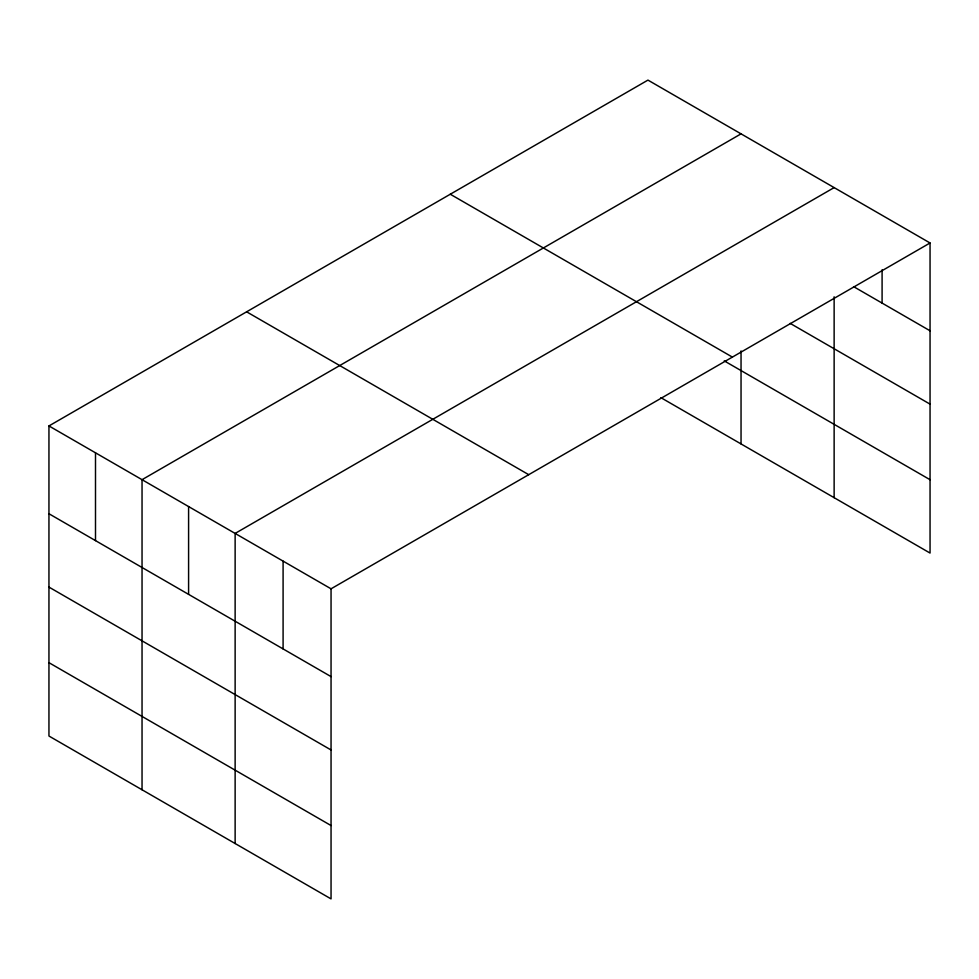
<?xml version="1.0" encoding="UTF-8"?>
<svg xmlns="http://www.w3.org/2000/svg" width="979" height="979" viewBox="0 0 979 979"><rect width="100%" height="100%" fill="white"/><g stroke="black" fill="none" stroke-linecap="round" stroke-linejoin="round"><path stroke-width="1.47" d="M930.05 242.976L647.951 80.107L48.95 425.938L48.95 736.024L331.049 898.893L331.049 588.807L930.05 242.976L930.05 553.062L660.886 397.658M834.132 296.796L834.132 497.687M741.042 133.854L142.041 479.686L142.041 789.772M834.132 187.601L235.131 533.42L235.131 843.519M853.578 286.627L930.05 330.78M790.175 323.376L930.05 404.131M450.279 194.221L732.378 357.09M724.24 360.884L930.05 479.71M246.622 311.811L528.721 474.68M48.95 425.938L331.049 588.807M48.95 513.742L331.049 676.611M48.95 587.094L331.049 749.963M48.95 662.673L331.049 825.542M882.091 269.788L882.091 303.086M741.042 350.935L741.042 443.94M283.09 561.114L283.09 648.918M188.592 506.559L188.592 594.363M95.501 452.812L95.501 540.616"/></g></svg>
